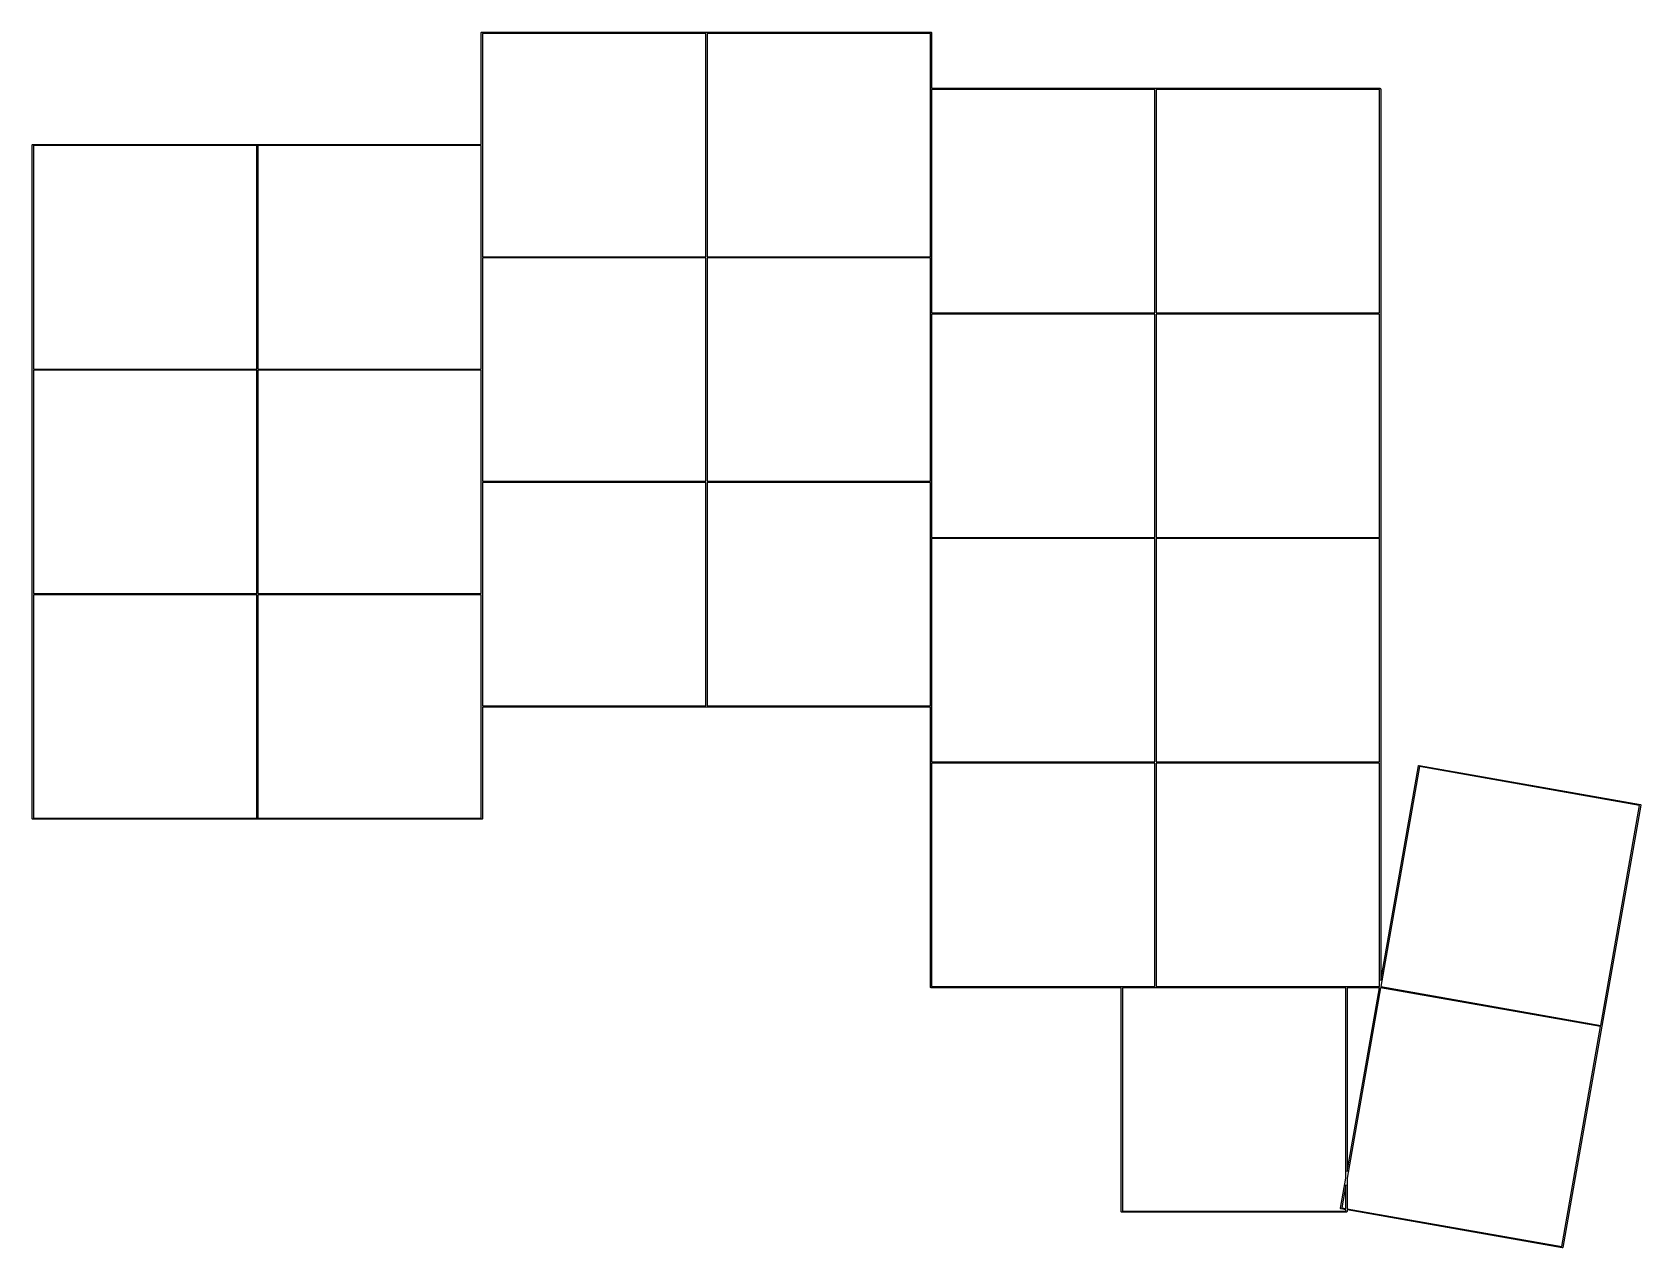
# Model space of a CAD drawing. Extents: x 29 to 165, y -132 to -29.
import ezdxf

# ---------------------------------------------------------------- set-up
doc = ezdxf.new("R2010")
doc.units = 0
doc.layers.add('BLACK', color=7, linetype='CONTINUOUS')

msp = doc.modelspace()

# ---------------------------------------------------------------- linework, layer by layer
at = {"layer": 'BLACK', "linetype": 'CONTINUOUS'}
for p, q in [((66.625, -28.575), (66.628806, -28.555866)), ((66.625, -38.05), (66.625, -28.575)), ((66.628806, -28.555866), (66.655866, -28.528806)), ((66.655866, -28.528806), (66.675, -28.525)), ((66.675, -28.525), (85.725, -28.525)), ((66.725, -28.625), (66.725, -38.1)), ((85.675, -28.625), (66.725, -28.625)), ((85.675, -47.575), (85.675, -28.625)), ((85.725, -28.525), (104.775, -28.525)), ((85.775, -28.625), (85.775, -47.575)), ((104.725, -28.625), (85.775, -28.625)), ((104.725, -33.3375), (104.725, -28.625)), ((104.775, -28.525), (104.794134, -28.528806)), ((104.794134, -28.528806), (104.821194, -28.555866)), ((104.821194, -28.555866), (104.825, -28.575)), ((104.825, -28.575), (104.825, -33.2875)), ((104.725, -47.575), (104.725, -33.3375)), ((104.825, -33.2875), (123.825, -33.2875)), ((104.825, -33.3875), (104.825, -47.625)), ((123.775, -33.3875), (104.825, -33.3875)), ((123.775, -52.3375), (123.775, -33.3875)), ((123.825, -33.2875), (142.875, -33.2875)), ((123.875, -33.3875), (123.875, -52.3375)), ((142.825, -33.3875), (123.875, -33.3875)), ((142.825, -52.3375), (142.825, -33.3875)), ((142.875, -33.2875), (142.894134, -33.291306)), ((142.894134, -33.291306), (142.921194, -33.318366)), ((142.921194, -33.318366), (142.925, -33.3375)), ((142.925, -33.3375), (142.925, -52.3875)), ((28.525, -38.1), (28.528806, -38.080866)), ((28.525, -57.15), (28.525, -38.1)), ((28.528806, -38.080866), (28.555866, -38.053806)), ((28.555866, -38.053806), (28.575, -38.05)), ((28.575, -38.05), (47.625, -38.05)), ((28.625, -38.15), (28.625, -57.1)), ((47.575, -38.15), (28.625, -38.15)), ((47.575, -57.1), (47.575, -38.15)), ((47.625, -38.05), (66.625, -38.05)), ((47.675, -38.15), (47.675, -57.1)), ((66.625, -38.15), (47.675, -38.15)), ((66.625, -47.625), (66.625, -38.15)), ((66.725, -38.1), (66.725, -47.575)), ((66.625, -57.1), (66.625, -47.625)), ((66.725, -47.575), (85.675, -47.575)), ((66.725, -47.675), (66.725, -57.15)), ((85.675, -47.675), (66.725, -47.675)), ((85.675, -66.625), (85.675, -47.675)), ((85.775, -47.575), (104.725, -47.575)), ((85.775, -47.675), (85.775, -66.625)), ((104.725, -47.675), (85.775, -47.675)), ((104.725, -52.3875), (104.725, -47.675)), ((104.825, -47.625), (104.825, -52.3375)), ((104.725, -66.625), (104.725, -52.3875)), ((104.825, -52.3375), (123.775, -52.3375)), ((104.825, -52.4375), (104.825, -66.675)), ((123.775, -52.4375), (104.825, -52.4375)), ((123.775, -71.3875), (123.775, -52.4375)), ((123.875, -52.3375), (142.825, -52.3375)), ((123.875, -52.4375), (123.875, -71.3875)), ((142.825, -52.4375), (123.875, -52.4375)), ((142.825, -71.3875), (142.825, -52.4375)), ((142.925, -52.3875), (142.925, -71.4375)), ((28.525, -76.2), (28.525, -57.15)), ((28.625, -57.1), (47.575, -57.1)), ((28.625, -57.2), (28.625, -76.15)), ((47.575, -57.2), (28.625, -57.2)), ((47.575, -76.15), (47.575, -57.2)), ((47.675, -57.1), (66.625, -57.1)), ((47.675, -57.2), (47.675, -76.15)), ((66.625, -57.2), (47.675, -57.2)), ((66.625, -66.675), (66.625, -57.2)), ((66.725, -57.15), (66.725, -66.625)), ((66.625, -76.15), (66.625, -66.675)), ((66.725, -66.625), (85.675, -66.625)), ((66.725, -66.725), (66.725, -76.2)), ((85.675, -66.725), (66.725, -66.725)), ((85.675, -85.675), (85.675, -66.725)), ((85.775, -66.625), (104.725, -66.625)), ((85.775, -66.725), (85.775, -85.675)), ((104.725, -66.725), (85.775, -66.725)), ((104.725, -71.4375), (104.725, -66.725)), ((104.825, -66.675), (104.825, -71.3875)), ((104.725, -85.675), (104.725, -71.4375)), ((104.825, -71.3875), (123.775, -71.3875)), ((104.825, -71.4875), (104.825, -90.4375)), ((123.775, -71.4875), (104.825, -71.4875)), ((123.775, -90.4375), (123.775, -71.4875)), ((123.875, -71.3875), (142.825, -71.3875)), ((123.875, -71.4875), (123.875, -90.4375)), ((142.825, -71.4875), (123.875, -71.4875)), ((142.825, -90.4375), (142.825, -71.4875)), ((142.925, -71.4375), (142.925, -90.4875)), ((28.525, -95.25), (28.525, -76.2)), ((28.625, -76.15), (47.575, -76.15)), ((28.625, -76.25), (28.625, -95.2)), ((47.575, -76.25), (28.625, -76.25)), ((47.575, -95.2), (47.575, -76.25)), ((47.675, -76.15), (66.625, -76.15)), ((47.675, -76.25), (47.675, -95.2)), ((66.625, -76.25), (47.675, -76.25)), ((66.625, -95.2), (66.625, -76.25)), ((66.725, -76.2), (66.725, -85.675)), ((66.725, -85.675), (85.675, -85.675)), ((85.725, -85.775), (66.725, -85.775)), ((66.725, -85.775), (66.725, -95.25)), ((104.725, -85.775), (85.725, -85.775)), ((85.775, -85.675), (104.725, -85.675)), ((104.725, -90.4875), (104.725, -85.775)), ((104.725, -109.5375), (104.725, -90.4875)), ((104.825, -90.4375), (123.775, -90.4375)), ((104.825, -90.5375), (104.825, -109.4875)), ((123.775, -90.5375), (104.825, -90.5375)), ((123.775, -109.4875), (123.775, -90.5375)), ((123.875, -90.4375), (142.825, -90.4375)), ((123.875, -90.5375), (123.875, -109.4875)), ((142.825, -90.5375), (123.875, -90.5375)), ((142.825, -109.4875), (142.825, -90.5375)), ((142.925, -90.4875), (142.925, -108.966034)), ((142.925, -108.966034), (146.133765, -90.768225)), ((146.223562, -90.834829), (142.932929, -109.496937)), ((146.133765, -90.768225), (146.140835, -90.750043)), ((146.140835, -90.750042), (146.172183, -90.728092)), ((146.140835, -90.750043), (146.140835, -90.750042)), ((146.172183, -90.728092), (146.191687, -90.727667)), ((146.191687, -90.727667), (164.952275, -94.035665)), ((164.88567, -94.125462), (146.223562, -90.834829)), ((161.595037, -112.78757), (164.88567, -94.125462)), ((164.992833, -94.093588), (161.684835, -112.854175)), ((164.952275, -94.035665), (164.970457, -94.042735)), ((164.970457, -94.042735), (164.970458, -94.042736)), ((164.970458, -94.042736), (164.992408, -94.074084)), ((164.992408, -94.074084), (164.992833, -94.093588)), ((28.528806, -95.269134), (28.525, -95.25)), ((28.555866, -95.296194), (28.528806, -95.269134)), ((28.575, -95.3), (28.555866, -95.296194)), ((47.625, -95.3), (28.575, -95.3)), ((28.625, -95.2), (47.575, -95.2)), ((66.675, -95.3), (47.625, -95.3)), ((47.675, -95.2), (66.625, -95.2)), ((66.694134, -95.296194), (66.675, -95.3)), ((66.721194, -95.269134), (66.694134, -95.296194)), ((66.725, -95.25), (66.721194, -95.269134)), ((104.728806, -109.556634), (104.725, -109.5375)), ((104.755866, -109.583694), (104.728806, -109.556634)), ((104.775, -109.5875), (104.755866, -109.583694)), ((120.9175, -109.5875), (104.775, -109.5875)), ((104.825, -109.4875), (123.775, -109.4875)), ((120.9175, -128.5875), (120.9175, -109.5875)), ((121.0175, -109.5875), (121.0175, -128.5375)), ((123.825, -109.5875), (121.0175, -109.5875)), ((139.9675, -109.5875), (123.825, -109.5875)), ((123.875, -109.4875), (140.0175, -109.4875)), ((139.9675, -125.73885), (139.9675, -109.5875)), ((140.0175, -109.4875), (142.825, -109.4875)), ((140.0675, -109.5875), (140.0675, -125.171722)), ((140.0675, -125.171722), (142.815419, -109.5875)), ((142.815419, -109.5875), (140.0675, -109.5875)), ((142.915562, -109.595429), (140.0675, -125.747594)), ((161.57767, -112.886062), (142.915562, -109.595429)), ((142.932929, -109.496937), (161.595037, -112.78757)), ((158.287037, -131.54817), (161.57767, -112.886062)), ((161.684833, -112.854188), (158.376835, -131.614775)), ((161.684835, -112.854175), (161.684832, -112.85418)), ((161.684832, -112.85418), (161.684833, -112.854188)), ((139.517767, -128.289413), (139.9675, -125.73885)), ((139.9675, -126.314722), (139.624929, -128.257537)), ((139.9675, -128.317941), (139.9675, -126.314722)), ((140.0675, -125.747594), (140.0675, -128.335574)), ((139.624929, -128.257537), (139.9675, -128.317941)), ((120.921306, -128.606634), (120.9175, -128.5875)), ((120.948366, -128.633694), (120.921306, -128.606634)), ((120.9675, -128.6375), (120.948366, -128.633694)), ((140.0175, -128.6375), (120.9675, -128.6375)), ((121.0175, -128.5375), (139.9675, -128.5375)), ((139.518192, -128.308917), (139.517767, -128.289413)), ((139.540142, -128.340265), (139.518192, -128.308917)), ((139.558325, -128.347335), (139.540142, -128.340265)), ((139.9675, -128.419483), (139.558325, -128.347335)), ((139.9675, -128.5375), (139.9675, -128.419483)), ((140.036634, -128.633694), (140.0175, -128.6375)), ((140.063694, -128.606634), (140.036634, -128.633694)), ((140.0675, -128.5875), (140.063694, -128.606634)), ((140.0675, -128.335574), (158.287037, -131.54817)), ((158.318912, -131.655333), (140.0675, -128.437116)), ((140.0675, -128.437116), (140.0675, -128.5875)), ((158.338416, -131.654908), (158.318912, -131.655333)), ((158.338417, -131.654908), (158.338416, -131.654907)), ((158.338416, -131.654907), (158.338416, -131.654908)), ((158.369765, -131.632958), (158.338417, -131.654908)), ((158.376835, -131.614775), (158.369765, -131.632958))]:
    msp.add_line(p, q, dxfattribs=at)

doc.saveas('drawing.dxf')
